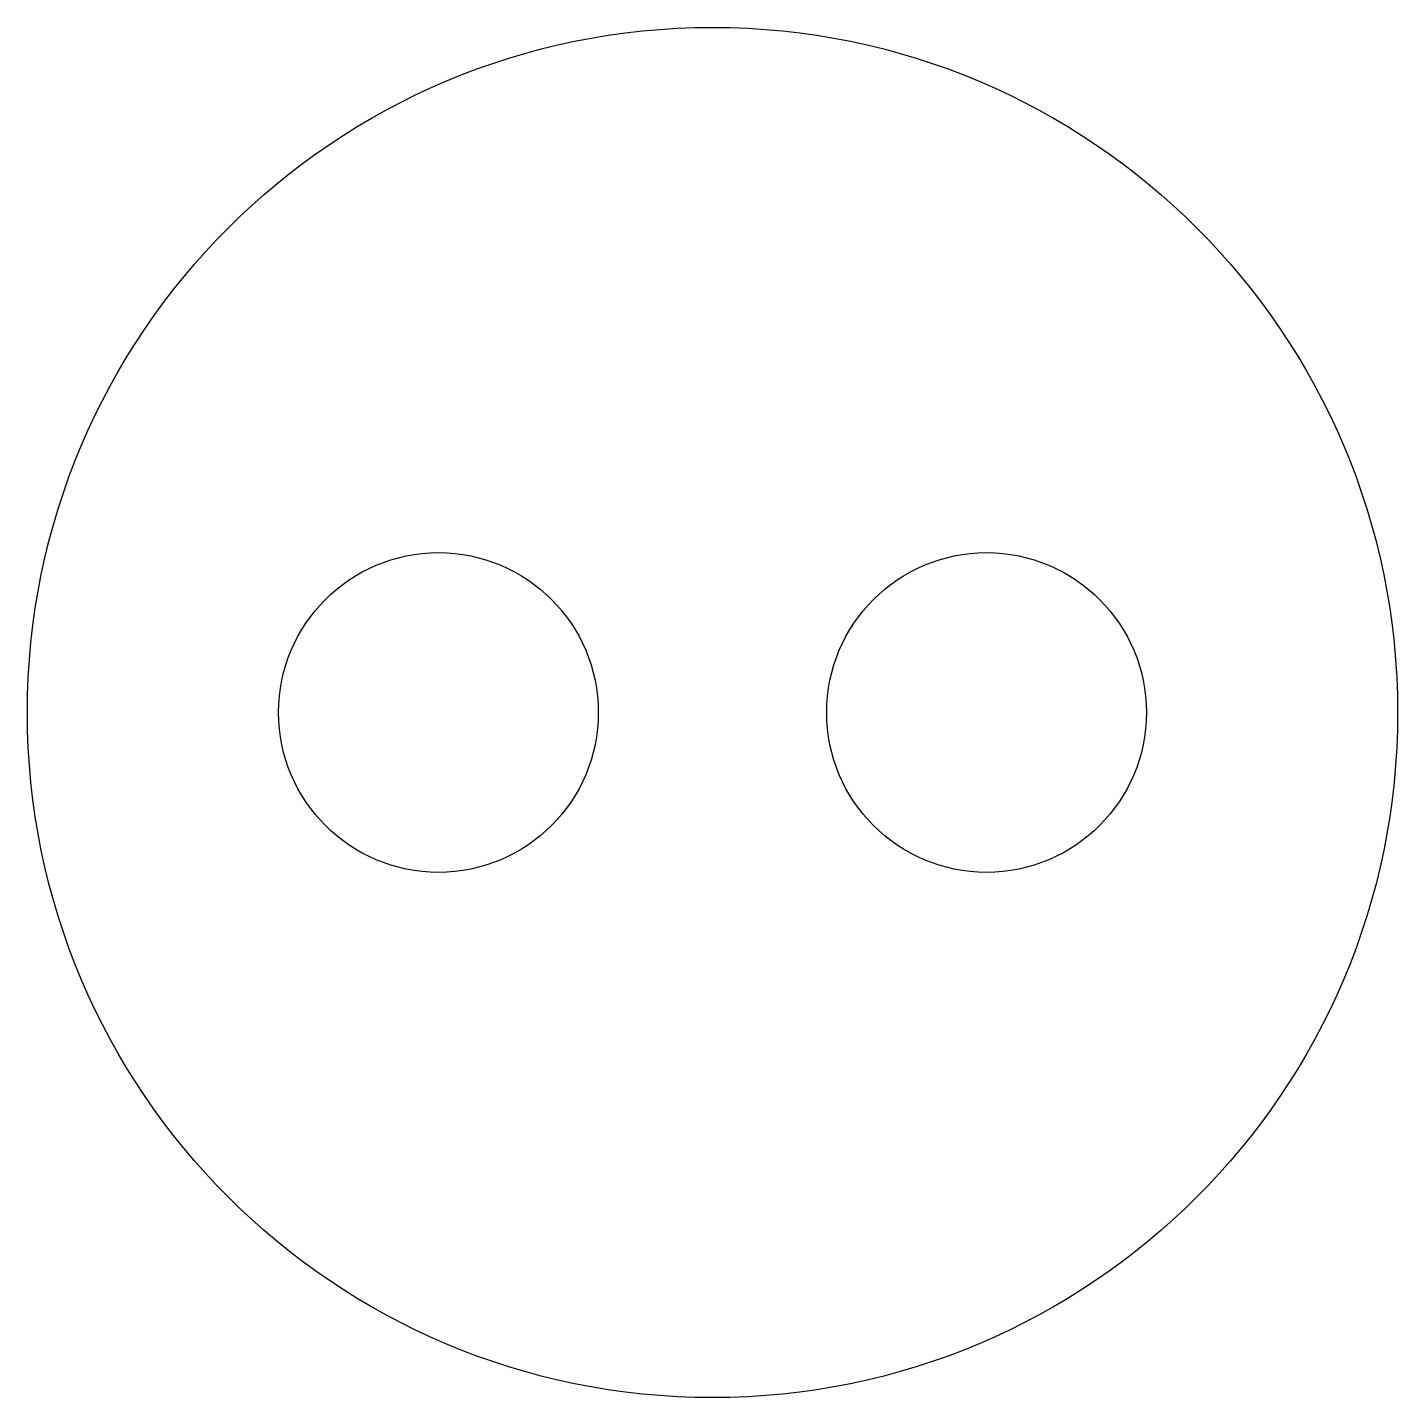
# Model space of a CAD drawing. Header units: millimetres. Extents: x -12 to 12, y -12 to 12.
import ezdxf

# ---------------------------------------------------------------- set-up
doc = ezdxf.new("R2010")
doc.units = ezdxf.units.MM
doc.layers.add('Sketch', color=7, linetype='CONTINUOUS')

msp = doc.modelspace()

# ---------------------------------------------------------------- linework, layer by layer
at = {"layer": 'Sketch'}
for centre, radius in [((0, 0), 12), ((-4.8, 0), 2.8), ((4.8, 0), 2.8)]:
    msp.add_circle(centre, radius, dxfattribs=at)

doc.saveas('drawing.dxf')
